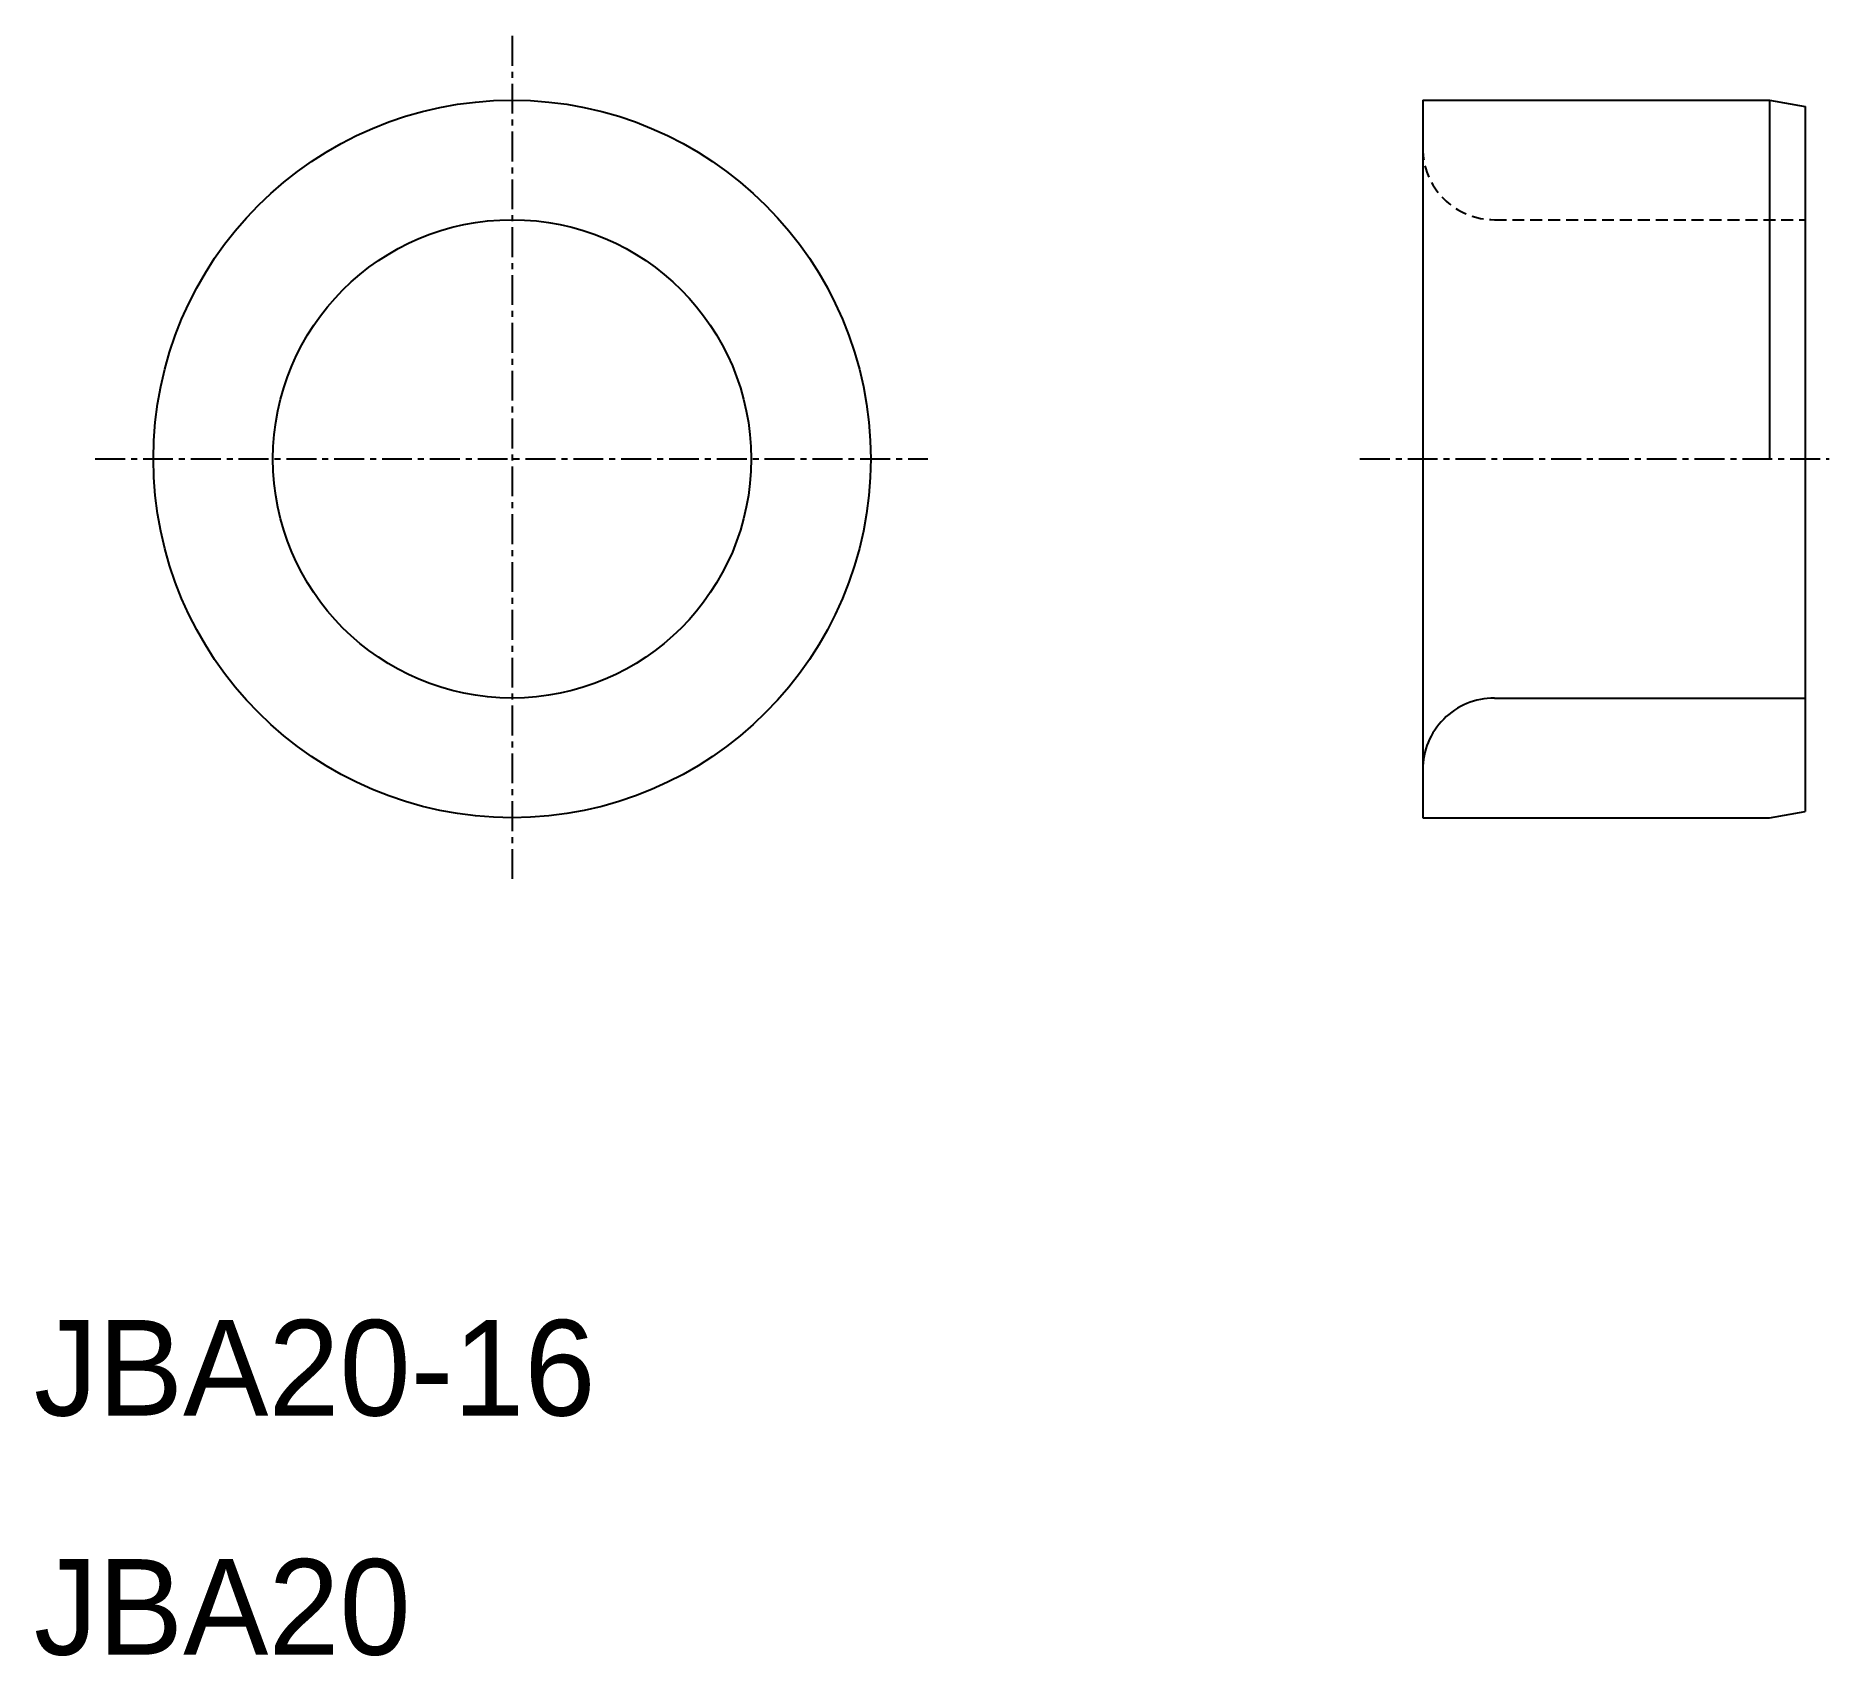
# Model space of a CAD drawing. Extents: x 10.1 to 85.1, y 9.9 to 77.7.
import ezdxf

# ---------------------------------------------------------------- set-up
doc = ezdxf.new("R2010")
doc.units = 0
doc.linetypes.add('CENTER', pattern=[2, 1.25, -0.25, 0.25, -0.25])
doc.linetypes.add('DASHED', pattern=[0.75, 0.5, -0.25])
doc.layers.get('0').update_dxf_attribs({"linetype": 'CONTINUOUS'})
doc.layers.add('CENTER', color=1, linetype='CENTER')

msp = doc.modelspace()

# ---------------------------------------------------------------- linework, layer by layer
at = {"color": 7, "linetype": 'CONTINUOUS'}
for p, q in [((68.087, 75), (82.587, 75)), ((68.087, 75), (68.087, 45)), ((82.587, 75), (82.587, 60)), ((82.587, 75), (84.087, 74.736)), ((84.087, 74.736), (84.087, 45.264)), ((68.087, 67.5), (68.087, 67.5)), ((71.087, 50), (84.087, 50)), ((82.587, 45), (84.087, 45.264)), ((68.087, 45), (82.587, 45))]:
    msp.add_line(p, q, dxfattribs=at)
at = {"color": 3, "linetype": 'DASHED'}
msp.add_line((71.087, 70), (84.087, 70), dxfattribs=at)
at = {"color": 7, "linetype": 'CONTINUOUS'}
for radius in [15, 10]:
    msp.add_circle((30, 60), radius, dxfattribs=at)
at = {"color": 3, "linetype": 'DASHED'}
msp.add_arc((71.087, 73), 3, 179.99999, 270, dxfattribs=at)
at = {"color": 7, "linetype": 'CONTINUOUS'}
msp.add_arc((71.087, 47), 3, 90, 180.00001, dxfattribs=at)
at = {"layer": 'CENTER', "color": 1, "linetype": 'CENTER'}
for p, q in [((30, 77.688), (30, 42.408)), ((12.565, 60), (47.396, 60)), ((65.459, 60), (85.087, 60))]:
    msp.add_line(p, q, dxfattribs=at)

# ---------------------------------------------------------------- texts
at = {"color": 7, "linetype": 'CONTINUOUS'}
for s, p in [('JBA20-16', (10, 20)), ('JBA20', (10, 10))]:
    msp.add_text(s, height=4, dxfattribs=at).set_placement(p)

doc.saveas('drawing.dxf')
